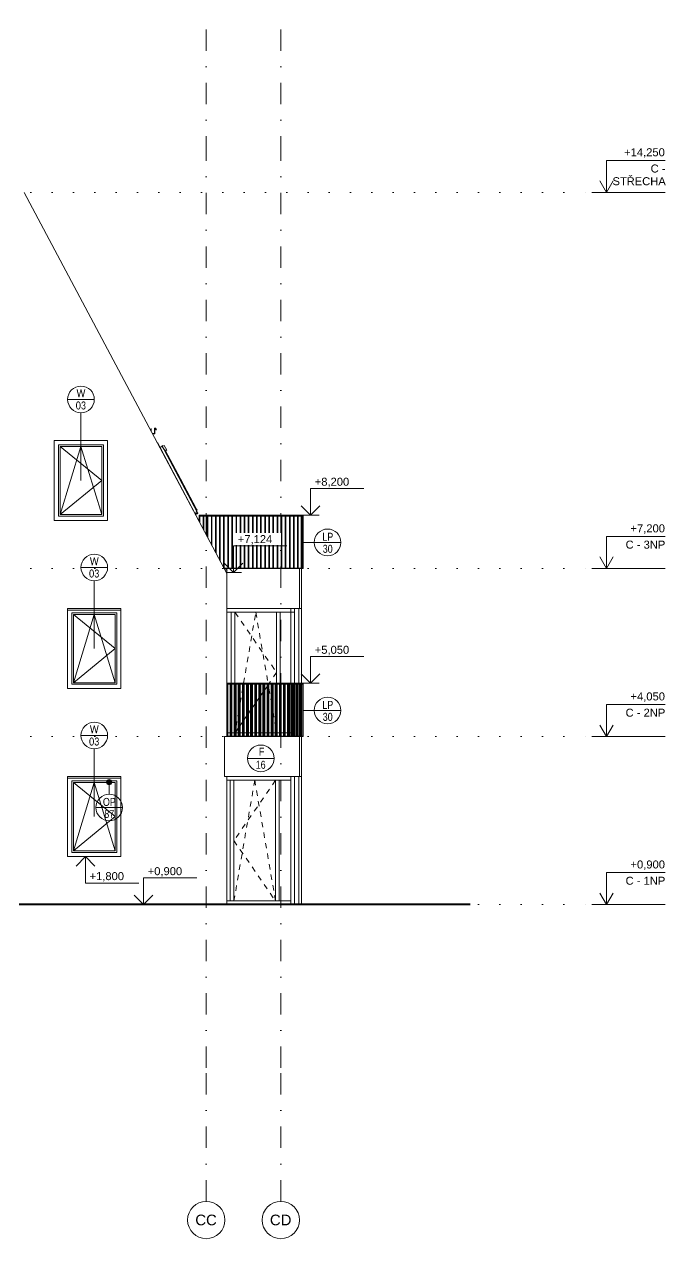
# Model space of a CAD drawing. Header units: millimetres. Extents: x -10647 to 220459, y -5491 to 72638.
# Drawn here: x 2834 to 14869, y -5362 to 17402 of the extents above; entities that cross this region are included whole.
import ezdxf

# ---------------------------------------------------------------- set-up
doc = ezdxf.new("R2010")
doc.units = ezdxf.units.MM
for name, pattern in [('HA_Dash_2mm-S1mm', [200, 100, -100]), ('HA_DashDot_10mm-S3mm', [1000, 400, -300, 0, -300]), ('HA_Dot-S4mm', [400, 0, -400])]:
    doc.linetypes.add(name, pattern=pattern)
for name, color, linetype, lineweight in [('A-DETL-____-THIN', 9, 'Continuous', 9), ('A-DETL-____-WIDE', 9, 'Continuous', 40), ('A-DOOR-____-OTLN', 9, 'Continuous', 9), ('A-FLOR-____-OTLN', 9, 'Continuous', 9), ('A-FLOR-HRAL-IDEN', 9, 'Continuous', 9), ('A-FLOR-HRAL-OTLN', 9, 'Continuous', 9), ('A-FLOR-LEVL-OTLN', 9, 'Continuous', 9), ('A-GENM-____-IDEN', 9, 'Continuous', 9), ('A-GENM-____-OTLN', 9, 'Continuous', 9), ('A-GLAZ-____-IDEN', 9, 'Continuous', 9), ('A-GLAZ-____-OTLN', 9, 'Continuous', 5), ('A-GLAZ-CWMG-OTLN', 9, 'Continuous', 5), ('A-WALL-____-OTLN', 9, 'Continuous', 9), ('G-____-____-DIMS', 9, 'Continuous', 5), ('G-____-____-TEXT', 9, 'Continuous', 5), ('I-WALL-____-OTLN', 9, 'Continuous', 9), ('S-GRID-____-IDEN', 9, 'Continuous', 9), ('S-GRID-____-OTLN', 9, 'Continuous', 5)]:
    doc.layers.add(name, color=color, linetype=linetype, lineweight=lineweight)
doc.styles.add('Arial', font='arial.ttf', dxfattribs={"height": 200})
doc.styles.add('Arial_1', font='arial.ttf', dxfattribs={"height": 150})
doc.styles.add('Arial_2', font='arial.ttf', dxfattribs={"width": 0.8, "height": 150})
doc.styles.add('Calibri', font='calibri.ttf', dxfattribs={"width": 0.8, "height": 150})

# ---------------------------------------------------------------- blocks, each defined once
blk = doc.blocks.new('HA_WD_SinglePanel - 1000x1500-1662820-C_pohled jižní_DPS pohled')
at = {"layer": 'A-GLAZ-____-OTLN', "color": 250}
for p, q in [((3728, 1880), (3728, 3220)), ((3728, 3220), (4568, 3220)), ((3758, 3190), (3758, 1910)), ((3758, 3190), (4538, 3190)), ((3758, 1910), (4148, 3190)), ((3758, 3190), (4538, 2550)), ((4148, 3190), (4538, 1910)), ((4538, 1910), (4538, 3190)), ((4568, 3220), (4568, 1880)), ((4538, 2550), (3758, 1910)), ((4568, 1880), (3728, 1880)), ((3758, 1910), (4538, 1910))]:
    blk.add_line(p, q, dxfattribs=at)
blk = doc.blocks.new('Rectangular Mullion - 70x70_Symetric_Offset0-1395025-C_pohled jižní_DPS pohled')
at = {"layer": 'A-GLAZ-CWMG-OTLN', "color": 250}
for p, q in [((7833, 5050), (7833, 6450)), ((7903, 6450), (7903, 5050)), ((7833, 4055), (7833, 5030)), ((7903, 5030), (7903, 4055))]:
    blk.add_line(p, q, dxfattribs=at)
blk = doc.blocks.new('Rectangular Mullion - 70x70_Symetric_Offset0-1502120-C_pohled jižní_DPS pohled')
at = {"layer": 'A-GLAZ-CWMG-OTLN', "color": 250}
for p, q in [((7603, 4120), (7620, 4120)), ((7632, 4120), (7643, 4120)), ((7655, 4120), (7697, 4120)), ((7709, 4120), (7720, 4120)), ((7732, 4120), (7774, 4120)), ((7786, 4120), (7797, 4120)), ((7809, 4120), (7851, 4120)), ((7863, 4120), (7874, 4120)), ((7886, 4120), (7903, 4120)), ((7903, 4120), (7903, 4055))]:
    blk.add_line(p, q, dxfattribs=at)
blk = doc.blocks.new('Rectangular Mullion - 70x70_Symetric_Offset0-1501646-C_pohled jižní_DPS pohled')
at = {"layer": 'A-GLAZ-CWMG-OTLN', "color": 250}
for p, q in [((7833, 6380), (7903, 6380)), ((7833, 5050), (7833, 6380)), ((7903, 5050), (7903, 6380)), ((7833, 4120), (7833, 5030)), ((7903, 4120), (7903, 5030)), ((7851, 4120), (7833, 4120)), ((7874, 4120), (7863, 4120)), ((7903, 4120), (7886, 4120))]:
    blk.add_line(p, q, dxfattribs=at)
blk = doc.blocks.new('Rectangular Mullion - 70x70_Symetric_Offset0-V1-C_pohled jižní_DPS pohled')
at = {"layer": 'A-GLAZ-CWMG-OTLN', "color": 250}
for p, q in [((7833, 900), (7833, 3300)), ((7903, 3300), (7903, 900))]:
    blk.add_line(p, q, dxfattribs=at)
blk = doc.blocks.new('Rectangular Mullion - 70x70_Symetric_Offset0-1505272-C_pohled jižní_DPS pohled')
at = {"layer": 'A-GLAZ-CWMG-OTLN', "color": 250}
blk.add_line((7583, 970), (7833, 970), dxfattribs=at)
blk = doc.blocks.new('Rectangular Mullion - 70x70_Symetric_Offset0-1505057-C_pohled jižní_DPS pohled')
at = {"layer": 'A-GLAZ-CWMG-OTLN', "color": 250}
blk.add_line((6733, 3230), (6633, 3230), dxfattribs=at)
blk = doc.blocks.new('Rectangular Mullion - 70x70_Symetric_Offset0-1502154-C_pohled jižní_DPS pohled')
at = {"layer": 'A-GLAZ-CWMG-OTLN', "color": 250}
blk.add_line((6753, 6380), (6633, 6380), dxfattribs=at)
blk = doc.blocks.new('Railing - 40 x12 mm-1462728-C_pohled jižní_DPS pohled')
at = {"layer": 'A-FLOR-HRAL-OTLN'}
blk.add_hatch(color=256, dxfattribs=at).paths.add_polyline_path([(6696, 4055), (6708, 4055), (6708, 5030), (6696, 5030), (6696, 4147)])
at = {"layer": 'A-FLOR-HRAL-OTLN', "color": 7}
for p, q in [((6696, 5030), (6696, 4055)), ((6708, 4055), (6708, 5030))]:
    blk.add_line(p, q, dxfattribs=at)
blk = doc.blocks.new('Railing - 40 x12 mm-V2-C_pohled jižní_DPS pohled')
at = {"layer": 'A-FLOR-HRAL-OTLN'}
blk.add_hatch(color=256, dxfattribs=at).paths.add_polyline_path([(8068, 4055), (8068, 5030), (8040, 5030), (8040, 4055)])
at = {"layer": 'A-FLOR-HRAL-OTLN', "color": 7}
blk.add_line((8068, 5030), (8068, 4055), dxfattribs=at)
blk = doc.blocks.new('Railing - 40 x12 mm-V3-C_pohled jižní_DPS pohled')
at = {"layer": 'A-FLOR-HRAL-OTLN'}
blk.add_hatch(color=256, dxfattribs=at).paths.add_polyline_path([(8035, 4055), (8040, 4055), (8040, 5030), (8028, 5030), (8028, 4055)])
at = {"layer": 'A-FLOR-HRAL-OTLN', "color": 7}
for p, q in [((8040, 5030), (8028, 5030)), ((8028, 5030), (8028, 4055)), ((8040, 4055), (8040, 5030)), ((8028, 4055), (8040, 4055))]:
    blk.add_line(p, q, dxfattribs=at)
blk = doc.blocks.new('Railing - Railing-1462566-C_pohled jižní_DPS pohled')
at = {"layer": 'A-FLOR-HRAL-OTLN'}
blk.add_hatch(color=256, dxfattribs=at).paths.add_polyline_path([(8035, 4050), (8068, 4050), (8068, 4055), (6633, 4055), (6633, 4050), (7996, 4050)])
at = {"layer": 'A-FLOR-HRAL-OTLN', "color": 7}
for p, q in [((6633, 4050), (6633, 4055)), ((6633, 4055), (8068, 4055)), ((8068, 4050), (6633, 4050)), ((8068, 4050), (8068, 4055))]:
    blk.add_line(p, q, dxfattribs=at)
for name, p in [('Railing - 40 x12 mm-V3-C_pohled jižní_DPS pohled', (-1394, 0)), ('Railing - 40 x12 mm-V3-C_pohled jižní_DPS pohled', (-1386, 0)), ('Railing - 40 x12 mm-1462728-C_pohled jižní_DPS pohled', (0, 0)), ('Railing - 40 x12 mm-V3-C_pohled jižní_DPS pohled', (-1309, 0)), ('Railing - 40 x12 mm-1462728-C_pohled jižní_DPS pohled', (77, 0)), ('Railing - 40 x12 mm-V3-C_pohled jižní_DPS pohled', (-1232, 0)), ('Railing - 40 x12 mm-1462728-C_pohled jižní_DPS pohled', (154, 0)), ('Railing - 40 x12 mm-V3-C_pohled jižní_DPS pohled', (-1155, 0)), ('Railing - 40 x12 mm-1462728-C_pohled jižní_DPS pohled', (231, 0)), ('Railing - 40 x12 mm-V3-C_pohled jižní_DPS pohled', (-1078, 0)), ('Railing - 40 x12 mm-1462728-C_pohled jižní_DPS pohled', (308, 0)), ('Railing - 40 x12 mm-V3-C_pohled jižní_DPS pohled', (-1001, 0)), ('Railing - 40 x12 mm-1462728-C_pohled jižní_DPS pohled', (385, 0)), ('Railing - 40 x12 mm-V3-C_pohled jižní_DPS pohled', (-924, 0)), ('Railing - 40 x12 mm-1462728-C_pohled jižní_DPS pohled', (462, 0)), ('Railing - 40 x12 mm-V3-C_pohled jižní_DPS pohled', (-847, 0)), ('Railing - 40 x12 mm-1462728-C_pohled jižní_DPS pohled', (539, 0)), ('Railing - 40 x12 mm-V3-C_pohled jižní_DPS pohled', (-770, 0)), ('Railing - 40 x12 mm-1462728-C_pohled jižní_DPS pohled', (616, 0)), ('Railing - 40 x12 mm-V3-C_pohled jižní_DPS pohled', (-693, 0)), ('Railing - 40 x12 mm-1462728-C_pohled jižní_DPS pohled', (693, 0)), ('Railing - 40 x12 mm-V3-C_pohled jižní_DPS pohled', (-616, 0)), ('Railing - 40 x12 mm-1462728-C_pohled jižní_DPS pohled', (770, 0)), ('Railing - 40 x12 mm-V3-C_pohled jižní_DPS pohled', (-539, 0)), ('Railing - 40 x12 mm-1462728-C_pohled jižní_DPS pohled', (847, 0)), ('Railing - 40 x12 mm-V3-C_pohled jižní_DPS pohled', (-462, 0)), ('Railing - 40 x12 mm-1462728-C_pohled jižní_DPS pohled', (924, 0)), ('Railing - 40 x12 mm-V3-C_pohled jižní_DPS pohled', (-385, 0)), ('Railing - 40 x12 mm-1462728-C_pohled jižní_DPS pohled', (1001, 0)), ('Railing - 40 x12 mm-V3-C_pohled jižní_DPS pohled', (-308, 0)), ('Railing - 40 x12 mm-1462728-C_pohled jižní_DPS pohled', (1078, 0)), ('Railing - 40 x12 mm-V3-C_pohled jižní_DPS pohled', (-231, 0)), ('Railing - 40 x12 mm-1462728-C_pohled jižní_DPS pohled', (1155, 0)), ('Railing - 40 x12 mm-V3-C_pohled jižní_DPS pohled', (-154, 0)), ('Railing - 40 x12 mm-1462728-C_pohled jižní_DPS pohled', (1232, 0)), ('Railing - 40 x12 mm-V3-C_pohled jižní_DPS pohled', (-77, 0)), ('Railing - 40 x12 mm-1462728-C_pohled jižní_DPS pohled', (1309, 0)), ('Railing - 40 x12 mm-V3-C_pohled jižní_DPS pohled', (0, 0)), ('Railing - 40 x12 mm-V2-C_pohled jižní_DPS pohled', (0, 0))]:
    blk.add_blockref(name, p)
blk = doc.blocks.new('Top Rail Type - Top Rail_Internal_-1462590-C_pohled jižní_DPS pohled')
at = {"layer": 'A-FLOR-HRAL-OTLN'}
blk.add_hatch(color=256, dxfattribs=at).paths.add_polyline_path([(8035, 5030), (8068, 5030), (8068, 5050), (6633, 5050), (6633, 5030), (7996, 5030)])
at = {"layer": 'A-FLOR-HRAL-OTLN', "color": 7}
for p, q in [((6633, 5030), (6633, 5050)), ((8068, 5050), (6633, 5050)), ((8068, 5030), (6633, 5030)), ((8068, 5030), (8068, 5050))]:
    blk.add_line(p, q, dxfattribs=at)
blk = doc.blocks.new('Railing - 40 x12 mm-V4-C_pohled jižní_DPS pohled')
at = {"layer": 'A-FLOR-HRAL-OTLN'}
h = blk.add_hatch(color=256, dxfattribs=at)
h.paths.add_polyline_path([(8038, 7205), (8038, 8180), (8028, 8180), (8028, 7205)])
h.paths.add_polyline_path([(8050, 7205), (8068, 7205), (8068, 8180), (8050, 8180), (8050, 7272)])
at = {"layer": 'A-FLOR-HRAL-OTLN', "color": 7}
for p, q in [((8028, 7205), (8028, 8180)), ((8068, 8180), (8068, 7205))]:
    blk.add_line(p, q, dxfattribs=at)
blk = doc.blocks.new('Railing - 40 x12 mm-V5-C_pohled jižní_DPS pohled')
at = {"layer": 'A-FLOR-HRAL-OTLN'}
blk.add_hatch(color=256, dxfattribs=at).paths.add_polyline_path([(6580, 7205), (6587, 7205), (6587, 8180), (6575, 8180), (6575, 7214)])
at = {"layer": 'A-FLOR-HRAL-OTLN', "color": 7}
for p, q in [((6587, 8180), (6575, 8180)), ((6575, 8180), (6575, 7214)), ((6587, 7205), (6587, 8180)), ((6580, 7205), (6587, 7205))]:
    blk.add_line(p, q, dxfattribs=at)
blk = doc.blocks.new('Railing - 40 x12 mm-V6-C_pohled jižní_DPS pohled')
at = {"layer": 'A-FLOR-HRAL-OTLN'}
blk.add_hatch(color=256, dxfattribs=at).paths.add_polyline_path([(6510, 7336), (6510, 8180), (6498, 8180), (6498, 7359)])
at = {"layer": 'A-FLOR-HRAL-OTLN', "color": 7}
for p, q in [((6510, 8180), (6498, 8180)), ((6498, 8180), (6498, 7359)), ((6510, 7336), (6510, 8180))]:
    blk.add_line(p, q, dxfattribs=at)
blk = doc.blocks.new('Railing - 40 x12 mm-V7-C_pohled jižní_DPS pohled')
at = {"layer": 'A-FLOR-HRAL-OTLN'}
blk.add_hatch(color=256, dxfattribs=at).paths.add_polyline_path([(6433, 7481), (6433, 8180), (6421, 8180), (6421, 7504)])
at = {"layer": 'A-FLOR-HRAL-OTLN', "color": 7}
for p, q in [((6433, 8180), (6421, 8180)), ((6421, 8180), (6421, 7504)), ((6433, 7481), (6433, 8180))]:
    blk.add_line(p, q, dxfattribs=at)
blk = doc.blocks.new('Railing - 40 x12 mm-V8-C_pohled jižní_DPS pohled')
at = {"layer": 'A-FLOR-HRAL-OTLN'}
blk.add_hatch(color=256, dxfattribs=at).paths.add_polyline_path([(6356, 7626), (6356, 8180), (6344, 8180), (6344, 7649)])
at = {"layer": 'A-FLOR-HRAL-OTLN', "color": 7}
for p, q in [((6356, 8180), (6344, 8180)), ((6344, 8180), (6344, 7649)), ((6356, 7626), (6356, 8180))]:
    blk.add_line(p, q, dxfattribs=at)
blk = doc.blocks.new('Railing - 40 x12 mm-V9-C_pohled jižní_DPS pohled')
at = {"layer": 'A-FLOR-HRAL-OTLN'}
blk.add_hatch(color=256, dxfattribs=at).paths.add_polyline_path([(6279, 7771), (6279, 8180), (6267, 8180), (6267, 7793)])
at = {"layer": 'A-FLOR-HRAL-OTLN', "color": 7}
for p, q in [((6279, 8180), (6267, 8180)), ((6267, 8180), (6267, 7793)), ((6279, 7771), (6279, 8180))]:
    blk.add_line(p, q, dxfattribs=at)
blk = doc.blocks.new('Railing - 40 x12 mm-V10-C_pohled jižní_DPS pohled')
at = {"layer": 'A-FLOR-HRAL-OTLN'}
blk.add_hatch(color=256, dxfattribs=at).paths.add_polyline_path([(6202, 7916), (6202, 8180), (6190, 8180), (6190, 7938), (6199, 7923)])
at = {"layer": 'A-FLOR-HRAL-OTLN', "color": 7}
for p, q in [((6202, 8180), (6190, 8180)), ((6190, 8180), (6190, 7938)), ((6202, 7916), (6202, 8180))]:
    blk.add_line(p, q, dxfattribs=at)
blk = doc.blocks.new('Railing - 40 x12 mm-V11-C_pohled jižní_DPS pohled')
at = {"layer": 'A-FLOR-HRAL-OTLN'}
blk.add_hatch(color=256, dxfattribs=at).paths.add_polyline_path([(6125, 8071), (6125, 8180), (6113, 8180), (6113, 8094)])
at = {"layer": 'A-FLOR-HRAL-OTLN', "color": 7}
for p, q in [((6125, 8180), (6113, 8180)), ((6113, 8180), (6113, 8094)), ((6125, 8071), (6125, 8180))]:
    blk.add_line(p, q, dxfattribs=at)
blk = doc.blocks.new('Railing - 40 x12 mm-V12-C_pohled jižní_DPS pohled')
at = {"layer": 'A-FLOR-HRAL-OTLN'}
blk.add_hatch(color=256, dxfattribs=at).paths.add_polyline_path([(6128, 8067), (6128, 8180), (6116, 8180), (6116, 8090)])
at = {"layer": 'A-FLOR-HRAL-OTLN', "color": 7}
for p, q in [((6128, 8180), (6116, 8180)), ((6116, 8180), (6116, 8090)), ((6128, 8067), (6128, 8180)), ((6128, 8056), (6128, 8059))]:
    blk.add_line(p, q, dxfattribs=at)
blk = doc.blocks.new('Railing - Railing-1462773-C_pohled jižní_DPS pohled')
at = {"layer": 'A-FLOR-HRAL-OTLN'}
blk.add_hatch(color=256, dxfattribs=at).paths.add_polyline_path([(7136, 7200), (8068, 7200), (8068, 7205), (6580, 7205), (6583, 7200), (6824, 7200)])
at = {"layer": 'A-FLOR-HRAL-OTLN', "color": 7}
for p, q in [((6580, 7205), (8068, 7205)), ((8068, 7200), (6583, 7200)), ((8068, 7200), (8068, 7205))]:
    blk.add_line(p, q, dxfattribs=at)
for name, p in [('Railing - 40 x12 mm-V11-C_pohled jižní_DPS pohled', (0, 0)), ('Railing - 40 x12 mm-V12-C_pohled jižní_DPS pohled', (0, 0)), ('Railing - 40 x12 mm-V10-C_pohled jižní_DPS pohled', (0, 0)), ('Railing - 40 x12 mm-V9-C_pohled jižní_DPS pohled', (0, 0)), ('Railing - 40 x12 mm-V8-C_pohled jižní_DPS pohled', (0, 0)), ('Railing - 40 x12 mm-V7-C_pohled jižní_DPS pohled', (0, 0)), ('Railing - 40 x12 mm-V6-C_pohled jižní_DPS pohled', (0, 0)), ('Railing - 40 x12 mm-V5-C_pohled jižní_DPS pohled', (0, 0)), ('Railing - 40 x12 mm-V3-C_pohled jižní_DPS pohled', (-1375, 3150)), ('Railing - 40 x12 mm-V3-C_pohled jižní_DPS pohled', (-1298, 3150)), ('Railing - 40 x12 mm-V3-C_pohled jižní_DPS pohled', (-1221, 3150)), ('Railing - 40 x12 mm-V3-C_pohled jižní_DPS pohled', (-1144, 3150)), ('Railing - 40 x12 mm-V3-C_pohled jižní_DPS pohled', (-1067, 3150)), ('Railing - 40 x12 mm-V3-C_pohled jižní_DPS pohled', (-990, 3150)), ('Railing - 40 x12 mm-V3-C_pohled jižní_DPS pohled', (-913, 3150)), ('Railing - 40 x12 mm-V3-C_pohled jižní_DPS pohled', (-836, 3150)), ('Railing - 40 x12 mm-V3-C_pohled jižní_DPS pohled', (-759, 3150)), ('Railing - 40 x12 mm-V3-C_pohled jižní_DPS pohled', (-682, 3150)), ('Railing - 40 x12 mm-V3-C_pohled jižní_DPS pohled', (-605, 3150)), ('Railing - 40 x12 mm-V3-C_pohled jižní_DPS pohled', (-528, 3150)), ('Railing - 40 x12 mm-V3-C_pohled jižní_DPS pohled', (-451, 3150)), ('Railing - 40 x12 mm-V3-C_pohled jižní_DPS pohled', (-374, 3150)), ('Railing - 40 x12 mm-V3-C_pohled jižní_DPS pohled', (-297, 3150)), ('Railing - 40 x12 mm-V3-C_pohled jižní_DPS pohled', (-220, 3150)), ('Railing - 40 x12 mm-V3-C_pohled jižní_DPS pohled', (-143, 3150)), ('Railing - 40 x12 mm-V3-C_pohled jižní_DPS pohled', (-66, 3150)), ('Railing - 40 x12 mm-V4-C_pohled jižní_DPS pohled', (0, 0)), ('Railing - 40 x12 mm-V3-C_pohled jižní_DPS pohled', (11, 3150))]:
    blk.add_blockref(name, p)
blk = doc.blocks.new('Top Rail Type - Top Rail_Internal_-1462797-C_pohled jižní_DPS pohled')
at = {"layer": 'A-FLOR-HRAL-OTLN'}
blk.add_hatch(color=256, dxfattribs=at).paths.add_polyline_path([(7996, 8180), (8068, 8180), (8068, 8200), (6116, 8200), (6116, 8180), (7918, 8180)])
at = {"layer": 'A-FLOR-HRAL-OTLN', "color": 7}
for p, q in [((6116, 8180), (6116, 8200)), ((8068, 8200), (6116, 8200)), ((8068, 8180), (8068, 8200)), ((8068, 8180), (6116, 8180))]:
    blk.add_line(p, q, dxfattribs=at)
blk = doc.blocks.new('Rectangular Mullion - 70x70_Symetric_Offset0-1502156-C_pohled jižní_DPS pohled')
at = {"layer": 'A-GLAZ-CWMG-OTLN', "color": 250}
blk.add_line((7603, 6380), (6753, 6380), dxfattribs=at)
blk = doc.blocks.new('Rectangular Mullion - 70x70_Symetric_Offset0-1502157-C_pohled jižní_DPS pohled')
at = {"layer": 'A-GLAZ-CWMG-OTLN', "color": 250}
for p, q in [((6654, 4120), (6696, 4120)), ((6708, 4120), (6719, 4120)), ((6731, 4120), (6753, 4120))]:
    blk.add_line(p, q, dxfattribs=at)
blk = doc.blocks.new('Rectangular Mullion - 70x70_Symetric_Offset0-1501643-C_pohled jižní_DPS pohled')
at = {"layer": 'A-GLAZ-CWMG-OTLN', "color": 250}
for p, q in [((6718, 6380), (6788, 6380)), ((6718, 6380), (6718, 5050)), ((6788, 6380), (6788, 5050)), ((6718, 5030), (6718, 4120)), ((6788, 5030), (6788, 4120)), ((6773, 4120), (6731, 4120)), ((6788, 4120), (6785, 4120))]:
    blk.add_line(p, q, dxfattribs=at)
blk = doc.blocks.new('ABMV_CW_Single_Swing_Generic - Ex_Glass_SKLOPNE-1536051-C_pohled jižní_DPS pohled')
at = {"layer": 'A-DOOR-____-OTLN', "color": 250, "linetype": 'HA_Dash_2mm-S1mm', "lineweight": 5}
for p, q in [((6788, 6380), (7568, 5250)), ((6949, 5050), (7178, 6380)), ((7178, 6380), (7408, 5050)), ((7568, 5250), (7430, 5050)), ((6939, 4995), (6945, 5030)), ((7412, 5023), (7401, 5008)), ((7411, 5030), (7412, 5027)), ((6885, 4679), (6927, 4925)), ((7258, 4800), (7247, 4785)), ((7312, 4879), (7270, 4818)), ((7335, 4912), (7324, 4897)), ((7389, 4991), (7347, 4929)), ((7424, 4957), (7466, 4711)), ((6862, 4549), (6873, 4610)), ((7104, 4577), (7093, 4562)), ((7158, 4656), (7116, 4594)), ((7181, 4689), (7170, 4673)), ((7235, 4768), (7193, 4706)), ((7478, 4642), (7489, 4581)), ((6808, 4233), (6850, 4479)), ((6950, 4354), (6939, 4339)), ((7004, 4433), (6962, 4371)), ((7027, 4466), (7016, 4450)), ((7081, 4544), (7039, 4483)), ((7501, 4511), (7543, 4265)), ((6788, 4120), (6796, 4163)), ((6796, 4131), (6788, 4120)), ((6850, 4210), (6808, 4148)), ((6873, 4242), (6862, 4227)), ((6927, 4321), (6885, 4260)), ((7555, 4195), (7566, 4134))]:
    blk.add_line(p, q, dxfattribs=at)
blk = doc.blocks.new('Rectangular Mullion - 70x70_Symetric_Offset0-1502121-C_pohled jižní_DPS pohled')
at = {"layer": 'A-GLAZ-CWMG-OTLN', "color": 250}
for p, q in [((7903, 6380), (7603, 6380)), ((7903, 6450), (7903, 6380))]:
    blk.add_line(p, q, dxfattribs=at)
blk = doc.blocks.new('Rectangular Mullion - 70x70_Symetric_Offset0-1502155-C_pohled jižní_DPS pohled')
at = {"layer": 'A-GLAZ-CWMG-OTLN', "color": 250}
for p, q in [((6753, 4120), (6773, 4120)), ((6785, 4120), (6796, 4120)), ((6808, 4120), (6850, 4120)), ((6862, 4120), (6873, 4120)), ((6885, 4120), (6927, 4120)), ((6939, 4120), (6950, 4120)), ((6962, 4120), (7004, 4120)), ((7016, 4120), (7027, 4120)), ((7039, 4120), (7081, 4120)), ((7093, 4120), (7104, 4120)), ((7116, 4120), (7158, 4120)), ((7170, 4120), (7181, 4120)), ((7193, 4120), (7235, 4120)), ((7247, 4120), (7258, 4120)), ((7270, 4120), (7312, 4120)), ((7324, 4120), (7335, 4120)), ((7347, 4120), (7389, 4120)), ((7401, 4120), (7412, 4120)), ((7424, 4120), (7466, 4120)), ((7478, 4120), (7489, 4120)), ((7501, 4120), (7543, 4120)), ((7555, 4120), (7566, 4120)), ((7578, 4120), (7603, 4120))]:
    blk.add_line(p, q, dxfattribs=at)
blk = doc.blocks.new('Rectangular Mullion - 70x70_Symetric_Offset0-V13-C_pohled jižní_DPS pohled')
at = {"layer": 'A-GLAZ-CWMG-OTLN', "color": 250}
for p, q in [((7568, 6380), (7638, 6380)), ((7568, 6380), (7568, 5050)), ((7638, 6380), (7638, 5050)), ((7638, 5030), (7638, 4120)), ((7620, 4120), (7578, 4120)), ((7638, 4120), (7632, 4120))]:
    blk.add_line(p, q, dxfattribs=at)
blk = doc.blocks.new('ABMV_CW_Single_Swing_Generic - Ex_Glass_SKLOPNE-1536052-C_pohled jižní_DPS pohled')
at = {"layer": 'A-DOOR-____-OTLN', "color": 250, "linetype": 'HA_Dash_2mm-S1mm', "lineweight": 5}
for p, q in [((7158, 3230), (6768, 970)), ((7548, 3230), (6768, 2100)), ((7548, 970), (7158, 3230)), ((6768, 2100), (7548, 970))]:
    blk.add_line(p, q, dxfattribs=at)
blk = doc.blocks.new('Rectangular Mullion - 70x70_Symetric_Offset0-1505273-C_pohled jižní_DPS pohled')
at = {"layer": 'A-GLAZ-CWMG-OTLN', "color": 250}
blk.add_line((7833, 3230), (7583, 3230), dxfattribs=at)
blk = doc.blocks.new('Rectangular Mullion - 70x70_Symetric_Offset0-V14-C_pohled jižní_DPS pohled')
at = {"layer": 'A-GLAZ-CWMG-OTLN', "color": 250}
blk.add_line((6733, 970), (7583, 970), dxfattribs=at)
blk = doc.blocks.new('Rectangular Mullion - 70x70_Symetric_Offset0-V15-C_pohled jižní_DPS pohled')
at = {"layer": 'A-GLAZ-CWMG-OTLN', "color": 250}
for p, q in [((7548, 3230), (7618, 3230)), ((7548, 3230), (7548, 970)), ((7618, 3230), (7618, 970)), ((7618, 970), (7548, 970))]:
    blk.add_line(p, q, dxfattribs=at)
blk = doc.blocks.new('Rectangular Mullion - 70x70_Symetric_Offset0-1505059-C_pohled jižní_DPS pohled')
at = {"layer": 'A-GLAZ-CWMG-OTLN', "color": 250}
blk.add_line((6633, 970), (6733, 970), dxfattribs=at)
blk = doc.blocks.new('HA_GM_Gutter_Balcony - HA_GM_Gutter_Facade TP03-1661974-C_pohled jižní_DPS pohled')
at = {"layer": 'A-GENM-____-OTLN', "color": 7}
for p, q in [((5213, 9776), (5213, 9826)), ((5218, 9826), (5213, 9826)), ((5213, 9826), (5213, 9776)), ((5218, 9767), (5218, 9826)), ((5296, 9831), (5278, 9831)), ((5278, 9831), (5278, 9731)), ((5283, 9826), (5283, 9726)), ((5293, 9826), (5283, 9826)), ((5283, 9726), (5283, 9826)), ((5283, 9826), (5293, 9826)), ((5309, 9799), (5293, 9826)), ((5293, 9826), (5309, 9799)), ((5313, 9801), (5296, 9831)), ((5309, 9799), (5313, 9801)), ((5278, 9731), (5237, 9731)), ((5283, 9726), (5240, 9726)), ((5240, 9726), (5283, 9726))]:
    blk.add_line(p, q, dxfattribs=at)
blk = doc.blocks.new('Roof-Windows_VELUX_GLL_1061 - PK08-1786320-C_pohled jižní_DPS pohled')
at = {"layer": 'A-GLAZ-____-OTLN', "color": 250}
blk.add_line((5451, 9435), (5452, 9436), dxfattribs=at)
for centre, radius, start, end in [((6062, 8232), 3.7, 298, 39.1038), ((6062, 8232), 1.7, 298, 39.1038), ((6036, 8292), 35.5, 29.0069, 35.1484), ((6036, 8292), 36.5, 28.993, 34.9525), ((6088, 8231), 2.83, 208, 13.9344)]:
    blk.add_arc(centre, radius, start, end, dxfattribs=at)
blk = doc.blocks.new('Roof-Windows_VELUX_GLL_1061 - PK08-V16-C_pohled jižní_DPS pohled')
at = {"layer": 'A-GLAZ-____-OTLN', "color": 250}
for p, q in [((5330, 9557), (5334, 9560)), ((5334, 9560), (6037, 8237)), ((5422, 9493), (5381, 9471)), ((5429, 9509), (5417, 9502)), ((5417, 9502), (5450, 9440)), ((5436, 9496), (5429, 9509)), ((5458, 9508), (5436, 9496)), ((5450, 9440), (5459, 9444)), ((5451, 9435), (5452, 9436)), ((5451, 9435), (6077, 8258)), ((5452, 9436), (5460, 9440)), ((5458, 9508), (5506, 9419)), ((5459, 9444), (5471, 9421)), ((5464, 9414), (5466, 9415)), ((5464, 9414), (5751, 8874)), ((5466, 9415), (5478, 9421)), ((5466, 9415), (5753, 8876)), ((5471, 9421), (5479, 9425)), ((5478, 9421), (5765, 8882)), ((5479, 9425), (5487, 9409)), ((5506, 9419), (5487, 9409)), ((5753, 8876), (5765, 8882)), ((5765, 8882), (5753, 8876)), ((6067, 8314), (5765, 8882)), ((5751, 8874), (5753, 8876)), ((5753, 8876), (5751, 8874)), ((6053, 8306), (5751, 8874)), ((6055, 8308), (5753, 8876)), ((6033, 8235), (6037, 8237)), ((6037, 8237), (6033, 8235)), ((6077, 8258), (6037, 8237)), ((6037, 8237), (6131, 8061)), ((6042, 8227), (6060, 8237)), ((6063, 8230), (6046, 8221)), ((6047, 8219), (6063, 8228)), ((6088, 8237), (6049, 8216)), ((6050, 8214), (6084, 8232)), ((6052, 8305), (6062, 8311)), ((6063, 8317), (6053, 8328)), ((6053, 8328), (6055, 8324)), ((6055, 8308), (6053, 8306)), ((6055, 8306), (6053, 8304)), ((6055, 8324), (6062, 8316)), ((6067, 8314), (6055, 8308)), ((6064, 8290), (6055, 8306)), ((6055, 8246), (6070, 8227)), ((6065, 8234), (6055, 8246)), ((6075, 8295), (6057, 8281)), ((6060, 8282), (6076, 8294)), ((6060, 8237), (6063, 8233)), ((6061, 8288), (6064, 8290)), ((6067, 8310), (6075, 8295)), ((6076, 8294), (6068, 8310)), ((6084, 8232), (6086, 8229)), ((6127, 8058), (6131, 8061))]:
    blk.add_line(p, q, dxfattribs=at)
for centre, radius, start, end in [((5994, 8204), 99.3, 41.1661, 50.5076), ((5993, 8207), 101, 13.9344, 48.0659), ((6036, 8292), 35.5, 29.0069, 42.4346), ((6036, 8292), 36.5, 28.993, 42.4346), ((6062, 8232), 3.7, 298, 39.1038), ((6062, 8232), 1.7, 298, 39.1038), ((5994, 8204), 99, 30.0837, 41.1475), ((5994, 8204), 99, 18.9885, 30.0837), ((6088, 8231), 2.83, 208, 13.9344)]:
    blk.add_arc(centre, radius, start, end, dxfattribs=at)
blk = doc.blocks.new('HA_GM_Gutter_Facade - HA_GM_Gutter_Facade TP02-2051030-C_pohled jižní_DPS pohled')
at = {"layer": 'A-GENM-____-OTLN', "color": 7}
for p, q in [((6635, 7175), (6596, 7175)), ((6643, 7162), (6635, 7175))]:
    blk.add_line(p, q, dxfattribs=at)
blk = doc.blocks.new('TB_Porotherm KPVarioUNI_1250mm - TB_Porotherm KPVarioUNI_1250mm-1891196-C_pohled jižní_DPS pohled')
at = {"layer": 'A-GENM-____-OTLN', "color": 7}
blk.add_line((4648, 3270), (3648, 3270), dxfattribs=at)
blk = doc.blocks.new('TB_Porotherm KPVarioUNI_3000mm - TB_Porotherm KPVarioUNI_3000mm-1913634-C_pohled jižní_DPS pohled')
at = {"layer": 'A-GENM-____-OTLN', "color": 7}
for p, q in [((5183, 9840), (5179, 9840)), ((5183, 9833), (5183, 9840))]:
    blk.add_line(p, q, dxfattribs=at)
blk = doc.blocks.new('185-01_OBJEKT C_Central_rvt-1-C_pohled jižní_DPS pohled')
at = {"layer": 'A-FLOR-____-OTLN', "color": 7}
blk.add_line((6588, 7200), (6588, 7190), dxfattribs=at)
at = {"layer": 'A-WALL-____-OTLN', "color": 7}
for p, q in [((6633, 7106), (2834, 14250)), ((3398, 8100), (3398, 9600)), ((3398, 9600), (4398, 9600)), ((4398, 9600), (4398, 8100)), ((4398, 8100), (3398, 8100)), ((6633, 7115), (6628, 7115)), ((6633, 7115), (6633, 7106)), ((6633, 5050), (6633, 7106)), ((8033, 7200), (8033, 6450)), ((3648, 4950), (3648, 6450)), ((3648, 6450), (4648, 6450)), ((4648, 6450), (4648, 4950)), ((7988, 5050), (7988, 6450)), ((7988, 6450), (7988, 5050)), ((8033, 6450), (7998, 6450)), ((8033, 6450), (8033, 5050)), ((7988, 4055), (7988, 5030)), ((7988, 5030), (7988, 4055)), ((4648, 4950), (3648, 4950)), ((8033, 4050), (8033, 3300)), ((3648, 1800), (3648, 3300)), ((3648, 3300), (4648, 3300)), ((4648, 3300), (4648, 1800)), ((6633, 900), (6633, 3300)), ((7988, 3300), (7988, 900)), ((7988, 900), (7988, 3300)), ((8033, 3300), (7998, 3300)), ((8033, 3300), (8033, 900)), ((4648, 1800), (3648, 1800))]:
    blk.add_line(p, q, dxfattribs=at)
at = {"layer": 'I-WALL-____-OTLN', "color": 7}
for p, q in [((6633, 7200), (6633, 7116)), ((7998, 6450), (7998, 7200)), ((6633, 6450), (7998, 6450)), ((6633, 4050), (6588, 4050)), ((6588, 4050), (6588, 3300)), ((7998, 4050), (7998, 3300)), ((6588, 3300), (7988, 3300)), ((7998, 3300), (7988, 3300))]:
    blk.add_line(p, q, dxfattribs=at)
at = {"layer": 'A-DOOR-____-OTLN', "lineweight": 9}
for name in ['ABMV_CW_Single_Swing_Generic - Ex_Glass_SKLOPNE-1536051-C_pohled jižní_DPS pohled', 'ABMV_CW_Single_Swing_Generic - Ex_Glass_SKLOPNE-1536052-C_pohled jižní_DPS pohled']:
    blk.add_blockref(name, (0, 0), dxfattribs=at)
at = {"layer": 'A-FLOR-HRAL-OTLN', "lineweight": 9}
for name in ['Top Rail Type - Top Rail_Internal_-1462797-C_pohled jižní_DPS pohled', 'Railing - Railing-1462773-C_pohled jižní_DPS pohled', 'Top Rail Type - Top Rail_Internal_-1462590-C_pohled jižní_DPS pohled', 'Railing - Railing-1462566-C_pohled jižní_DPS pohled']:
    blk.add_blockref(name, (0, 0), dxfattribs=at)
at = {"layer": 'A-GENM-____-OTLN', "lineweight": 9}
for name, p in [('TB_Porotherm KPVarioUNI_3000mm - TB_Porotherm KPVarioUNI_3000mm-1913634-C_pohled jižní_DPS pohled', (0, 0)), ('HA_GM_Gutter_Balcony - HA_GM_Gutter_Facade TP03-1661974-C_pohled jižní_DPS pohled', (0, 0)), ('HA_GM_Gutter_Facade - HA_GM_Gutter_Facade TP02-2051030-C_pohled jižní_DPS pohled', (0, 0)), ('TB_Porotherm KPVarioUNI_1250mm - TB_Porotherm KPVarioUNI_1250mm-1891196-C_pohled jižní_DPS pohled', (0, 3150)), ('TB_Porotherm KPVarioUNI_1250mm - TB_Porotherm KPVarioUNI_1250mm-1891196-C_pohled jižní_DPS pohled', (0, 0))]:
    blk.add_blockref(name, p, dxfattribs=at)
at = {"layer": 'A-GLAZ-____-OTLN', "lineweight": 9}
for name, p in [('HA_WD_SinglePanel - 1000x1500-1662820-C_pohled jižní_DPS pohled', (-250, 6300)), ('Roof-Windows_VELUX_GLL_1061 - PK08-V16-C_pohled jižní_DPS pohled', (0, 0)), ('Roof-Windows_VELUX_GLL_1061 - PK08-1786320-C_pohled jižní_DPS pohled', (0, 0)), ('Roof-Windows_VELUX_GLL_1061 - PK08-1786320-C_pohled jižní_DPS pohled', (0, 0)), ('HA_WD_SinglePanel - 1000x1500-1662820-C_pohled jižní_DPS pohled', (0, 3150)), ('HA_WD_SinglePanel - 1000x1500-1662820-C_pohled jižní_DPS pohled', (0, 0))]:
    blk.add_blockref(name, p, dxfattribs=at)
at = {"layer": 'A-GLAZ-CWMG-OTLN', "lineweight": 9}
for name, p in [('Rectangular Mullion - 70x70_Symetric_Offset0-1502154-C_pohled jižní_DPS pohled', (0, 0)), ('Rectangular Mullion - 70x70_Symetric_Offset0-1501643-C_pohled jižní_DPS pohled', (0, 0)), ('Rectangular Mullion - 70x70_Symetric_Offset0-1502156-C_pohled jižní_DPS pohled', (0, 0)), ('Rectangular Mullion - 70x70_Symetric_Offset0-V13-C_pohled jižní_DPS pohled', (0, 0)), ('Rectangular Mullion - 70x70_Symetric_Offset0-1502121-C_pohled jižní_DPS pohled', (0, 0)), ('Rectangular Mullion - 70x70_Symetric_Offset0-1395025-C_pohled jižní_DPS pohled', (0, 0)), ('Rectangular Mullion - 70x70_Symetric_Offset0-1501646-C_pohled jižní_DPS pohled', (0, 0)), ('Rectangular Mullion - 70x70_Symetric_Offset0-1502157-C_pohled jižní_DPS pohled', (0, 0)), ('Rectangular Mullion - 70x70_Symetric_Offset0-1502155-C_pohled jižní_DPS pohled', (0, 0)), ('Rectangular Mullion - 70x70_Symetric_Offset0-1502120-C_pohled jižní_DPS pohled', (0, 0)), ('Rectangular Mullion - 70x70_Symetric_Offset0-1505057-C_pohled jižní_DPS pohled', (0, 0)), ('Rectangular Mullion - 70x70_Symetric_Offset0-V15-C_pohled jižní_DPS pohled', (-850, 0)), ('Rectangular Mullion - 70x70_Symetric_Offset0-1502156-C_pohled jižní_DPS pohled', (-20, -3150)), ('Rectangular Mullion - 70x70_Symetric_Offset0-V15-C_pohled jižní_DPS pohled', (0, 0)), ('Rectangular Mullion - 70x70_Symetric_Offset0-1505273-C_pohled jižní_DPS pohled', (0, 0)), ('Rectangular Mullion - 70x70_Symetric_Offset0-V1-C_pohled jižní_DPS pohled', (0, 0)), ('Rectangular Mullion - 70x70_Symetric_Offset0-1505059-C_pohled jižní_DPS pohled', (0, 0)), ('Rectangular Mullion - 70x70_Symetric_Offset0-V14-C_pohled jižní_DPS pohled', (0, 0)), ('Rectangular Mullion - 70x70_Symetric_Offset0-1505272-C_pohled jižní_DPS pohled', (0, 0))]:
    blk.add_blockref(name, p, dxfattribs=at)
blk = doc.blocks.new('Grid - Radius 3_5mm-353793-C_pohled jižní_DPS pohled')
at = {"layer": 'S-GRID-____-IDEN'}
blk.add_circle((-602, -5012), 350, dxfattribs=at)
blk = doc.blocks.new('Level - Generic Level-367061-C_pohled jižní_DPS pohled')
at = {"layer": 'A-FLOR-LEVL-OTLN'}
for p, q in [((14857, 1500), (13757, 1500)), ((13757, 1500), (13757, 900)), ((13757, 900), (13632, 1117)), ((13757, 900), (13882, 1117)), ((14857, 900), (13482, 900))]:
    blk.add_line(p, q, dxfattribs=at)
blk = doc.blocks.new('Spot Elevations - Default-792506-C_pohled jižní_DPS pohled')
at = {"layer": 'G-____-____-DIMS', "lineweight": 9}
for p, q in [((-3710, 1400), (-4710, 1400)), ((-4710, 1400), (-4710, 900)), ((-4887, 1077), (-4710, 900)), ((-4710, 900), (-4534, 1077))]:
    blk.add_line(p, q, dxfattribs=at)
blk = doc.blocks.new('Spot Elevations - Flipped-794089-C_pohled jižní_DPS pohled')
at = {"layer": 'G-____-____-DIMS', "lineweight": 9}
for p, q in [((853, 5273), (1029, 5450)), ((1029, 5450), (1206, 5273)), ((1029, 4950), (1029, 5450)), ((2029, 4950), (1029, 4950))]:
    blk.add_line(p, q, dxfattribs=at)
blk = doc.blocks.new('HA_TAG_WD - Type Mark-1502833-C_pohled jižní_DPS pohled')
at = {"layer": 'A-GLAZ-____-IDEN'}
blk.add_line((3648, 10370), (4148, 10370), dxfattribs=at)
blk.add_circle((3898, 10370), 250, dxfattribs=at)
blk = doc.blocks.new('HA_TAG_GM_Products1 - Generic-1835784-C_pohled jižní_DPS pohled')
at = {"layer": 'A-GENM-____-IDEN'}
blk.add_line((-1262, 2720), (-762, 2720), dxfattribs=at)
blk.add_circle((-1012, 2720), 250, dxfattribs=at)
blk = doc.blocks.new('HA_TAG_GM_Railings - Generic-2229991-C_pohled jižní_DPS pohled')
at = {"layer": 'A-FLOR-HRAL-IDEN'}
blk.add_line((-1682, 8025), (-1182, 8025), dxfattribs=at)
blk.add_circle((-1432, 8025), 250, dxfattribs=at)

msp = doc.modelspace()

# ---------------------------------------------------------------- hatches: boundary and pattern name
at = {"layer": 'A-GENM-____-IDEN'}
h = msp.add_hatch(color=256, dxfattribs=at)
edge = h.paths.add_edge_path()
edge.add_arc((4428, 3195), 50, 0, 360)

# ---------------------------------------------------------------- linework, layer by layer
at = {"layer": 'A-DETL-____-THIN'}
msp.add_line((7023, 3642), (7523, 3642), dxfattribs=at)
msp.add_circle((7273, 3642), 250, dxfattribs=at)
at = {"layer": 'A-DETL-____-WIDE'}
msp.add_line((11199, 900), (-5412, 900), dxfattribs=at)
at = {"layer": 'A-FLOR-HRAL-IDEN'}
for p, q in [((8068, 7690), (8275, 7690)), ((8068, 4540), (8275, 4540))]:
    msp.add_line(p, q, dxfattribs=at)
at = {"layer": 'A-FLOR-LEVL-OTLN', "linetype": 'HA_Dot-S4mm', "lineweight": 5}
for p, q in [((-10647, 14250), (13757, 14250)), ((-10647, 7200), (13757, 7200)), ((-10647, 4050), (13757, 4050)), ((-10647, 900), (13757, 900))]:
    msp.add_line(p, q, dxfattribs=at)
at = {"layer": 'A-GENM-____-IDEN'}
msp.add_line((4428, 3195), (4428, 2970), dxfattribs=at)
msp.add_circle((4428, 3195), 50, dxfattribs=at)
at = {"layer": 'A-GLAZ-____-IDEN'}
for p, q in [((3898, 8850), (3898, 10115)), ((4148, 5700), (4148, 6965)), ((4148, 2550), (4148, 3815))]:
    msp.add_line(p, q, dxfattribs=at)
at = {"layer": 'G-____-____-DIMS', "lineweight": 9}
for p, q in [((8068, 8200), (8370, 8200)), ((8370, 8200), (8206, 8200)), ((6623, 7124), (6908, 7124)), ((6908, 7124), (6762, 7124)), ((8068, 5050), (8370, 5050)), ((8370, 5050), (8206, 5050))]:
    msp.add_line(p, q, dxfattribs=at)
at = {"layer": 'S-GRID-____-OTLN', "linetype": 'HA_DashDot_10mm-S3mm', "lineweight": 9}
for p, q in [((6248, 14902), (6248, 17402)), ((7648, 14902), (7648, 17402)), ((6248, -2162), (6248, 14902)), ((7648, -2162), (7648, 14902)), ((6248, -4662), (6248, -2162)), ((7648, -4662), (7648, -2162))]:
    msp.add_line(p, q, dxfattribs=at)

# ---------------------------------------------------------------- block references
at = {"lineweight": 5}
msp.add_blockref('185-01_OBJEKT C_Central_rvt-1-C_pohled jižní_DPS pohled', (0, 0), dxfattribs=at)
at = {"layer": 'A-FLOR-HRAL-IDEN'}
for p in [(9957, -335), (9957, -3485)]:
    msp.add_blockref('HA_TAG_GM_Railings - Generic-2229991-C_pohled jižní_DPS pohled', p, dxfattribs=at)
at = {"layer": 'A-FLOR-LEVL-OTLN'}
for p in [(0, 13350), (0, 6300), (0, 3150), (0, 0)]:
    msp.add_blockref('Level - Generic Level-367061-C_pohled jižní_DPS pohled', p, dxfattribs=at)
at = {"layer": 'A-GENM-____-IDEN'}
msp.add_blockref('HA_TAG_GM_Products1 - Generic-1835784-C_pohled jižní_DPS pohled', (5440, 0), dxfattribs=at)
at = {"layer": 'A-GLAZ-____-IDEN'}
for p in [(0, 0), (250, -3150), (250, -6300)]:
    msp.add_blockref('HA_TAG_WD - Type Mark-1502833-C_pohled jižní_DPS pohled', p, dxfattribs=at)
at = {"layer": 'G-____-____-DIMS', "lineweight": 9}
for name, p in [('Spot Elevations - Default-792506-C_pohled jižní_DPS pohled', (12916, 7300)), ('Spot Elevations - Default-792506-C_pohled jižní_DPS pohled', (11472, 6224)), ('Spot Elevations - Default-792506-C_pohled jižní_DPS pohled', (12916, 4150)), ('Spot Elevations - Flipped-794089-C_pohled jižní_DPS pohled', (2952, -3650)), ('Spot Elevations - Default-792506-C_pohled jižní_DPS pohled', (9783, 0))]:
    msp.add_blockref(name, p, dxfattribs=at)
at = {"layer": 'S-GRID-____-IDEN'}
for p in [(6850, 0), (8250, 0)]:
    msp.add_blockref('Grid - Radius 3_5mm-353793-C_pohled jižní_DPS pohled', p, dxfattribs=at)

# ---------------------------------------------------------------- texts
at = {"layer": 'A-FLOR-HRAL-IDEN', "lineweight": 5, "char_height": 150, "attachment_point": 1, "style": 'Arial_2'}
for s, insert, width in [('LP', (8426, 7870), 250.13), ('30', (8434, 7645), 230.89), ('LP', (8426, 4720), 250.13), ('30', (8434, 4495), 230.89)]:
    msp.add_mtext(s, dxfattribs=dict(at, insert=insert, width=width))
at = {"layer": 'A-FLOR-LEVL-OTLN', "lineweight": 5, "char_height": 150, "attachment_point": 1, "style": 'Arial_1'}
for s, insert, width in [('+14,250', (14089, 15078), 945.99), ('ŘECHA', (14136, 14535), 889.87), ('C -', (14586, 14773), 344.73), ('ST', (13871, 14535), 320.67), ('+7,200', (14208, 8028), 801.69), ('C - 3NP', (14116, 7723), 913.92), ('+4,050', (14208, 4878), 801.69), ('C - 2NP', (14116, 4573), 913.92), ('+0,900', (14208, 1728), 801.69), ('C - 1NP', (14116, 1423), 913.92)]:
    msp.add_mtext(s, dxfattribs=dict(at, insert=insert, width=width))
at = {"layer": 'A-GENM-____-IDEN', "lineweight": 5, "char_height": 150, "attachment_point": 1, "style": 'Arial_2'}
for s, insert, width in [('OP', (4310, 2900), 295.02), ('87', (4336, 2675), 230.89)]:
    msp.add_mtext(s, dxfattribs=dict(at, insert=insert, width=width))
at = {"layer": 'A-GLAZ-____-IDEN', "lineweight": 5, "char_height": 150, "attachment_point": 1, "style": 'Calibri'}
for s, insert, width in [('W', (3815, 10561), 211.65), ('03', (3801, 10332), 243.71), ('W', (4065, 7411), 211.65), ('03', (4051, 7182), 243.71), ('W', (4065, 4261), 211.65), ('03', (4051, 4032), 243.71)]:
    msp.add_mtext(s, dxfattribs=dict(at, insert=insert, width=width))
at = {"layer": 'G-____-____-TEXT', "color": 7, "lineweight": 9, "char_height": 150, "attachment_point": 1, "style": 'Arial_2'}
for s, insert, width in [('F', (7236, 3843), 128.27), ('16', (7176, 3596), 230.89)]:
    msp.add_mtext(s, dxfattribs=dict(at, insert=insert, width=width))
at = {"layer": 'S-GRID-____-IDEN', "lineweight": 5, "char_height": 200, "width": 497.05, "attachment_point": 1, "style": 'Arial'}
for s, insert in [('CC', (6043, -4911)), ('CD', (7443, -4911))]:
    msp.add_mtext(s, dxfattribs=dict(at, insert=insert))

# ---------------------------------------------------------------- next in the draw order: texts
at = {"layer": 'G-____-____-DIMS', "lineweight": 9, "char_height": 150, "width": 773.13, "attachment_point": 1, "line_spacing_factor": 0.941778, "style": 'Arial_1', "bg_fill": 3, "box_fill_scale": 1.25, "bg_fill_color": 256, "bg_fill_true_color": 13158600, "bg_fill_transparency": 0}
for s, insert in [('+8,200', (8284, 8902)), ('+7,124', (6840, 7826)), ('+5,050', (8284, 5752)), ('+0,900', (5150, 1602)), ('+1,800', (4059, 1509))]:
    msp.add_mtext(s, dxfattribs=dict(at, insert=insert))

doc.saveas('drawing.dxf')
